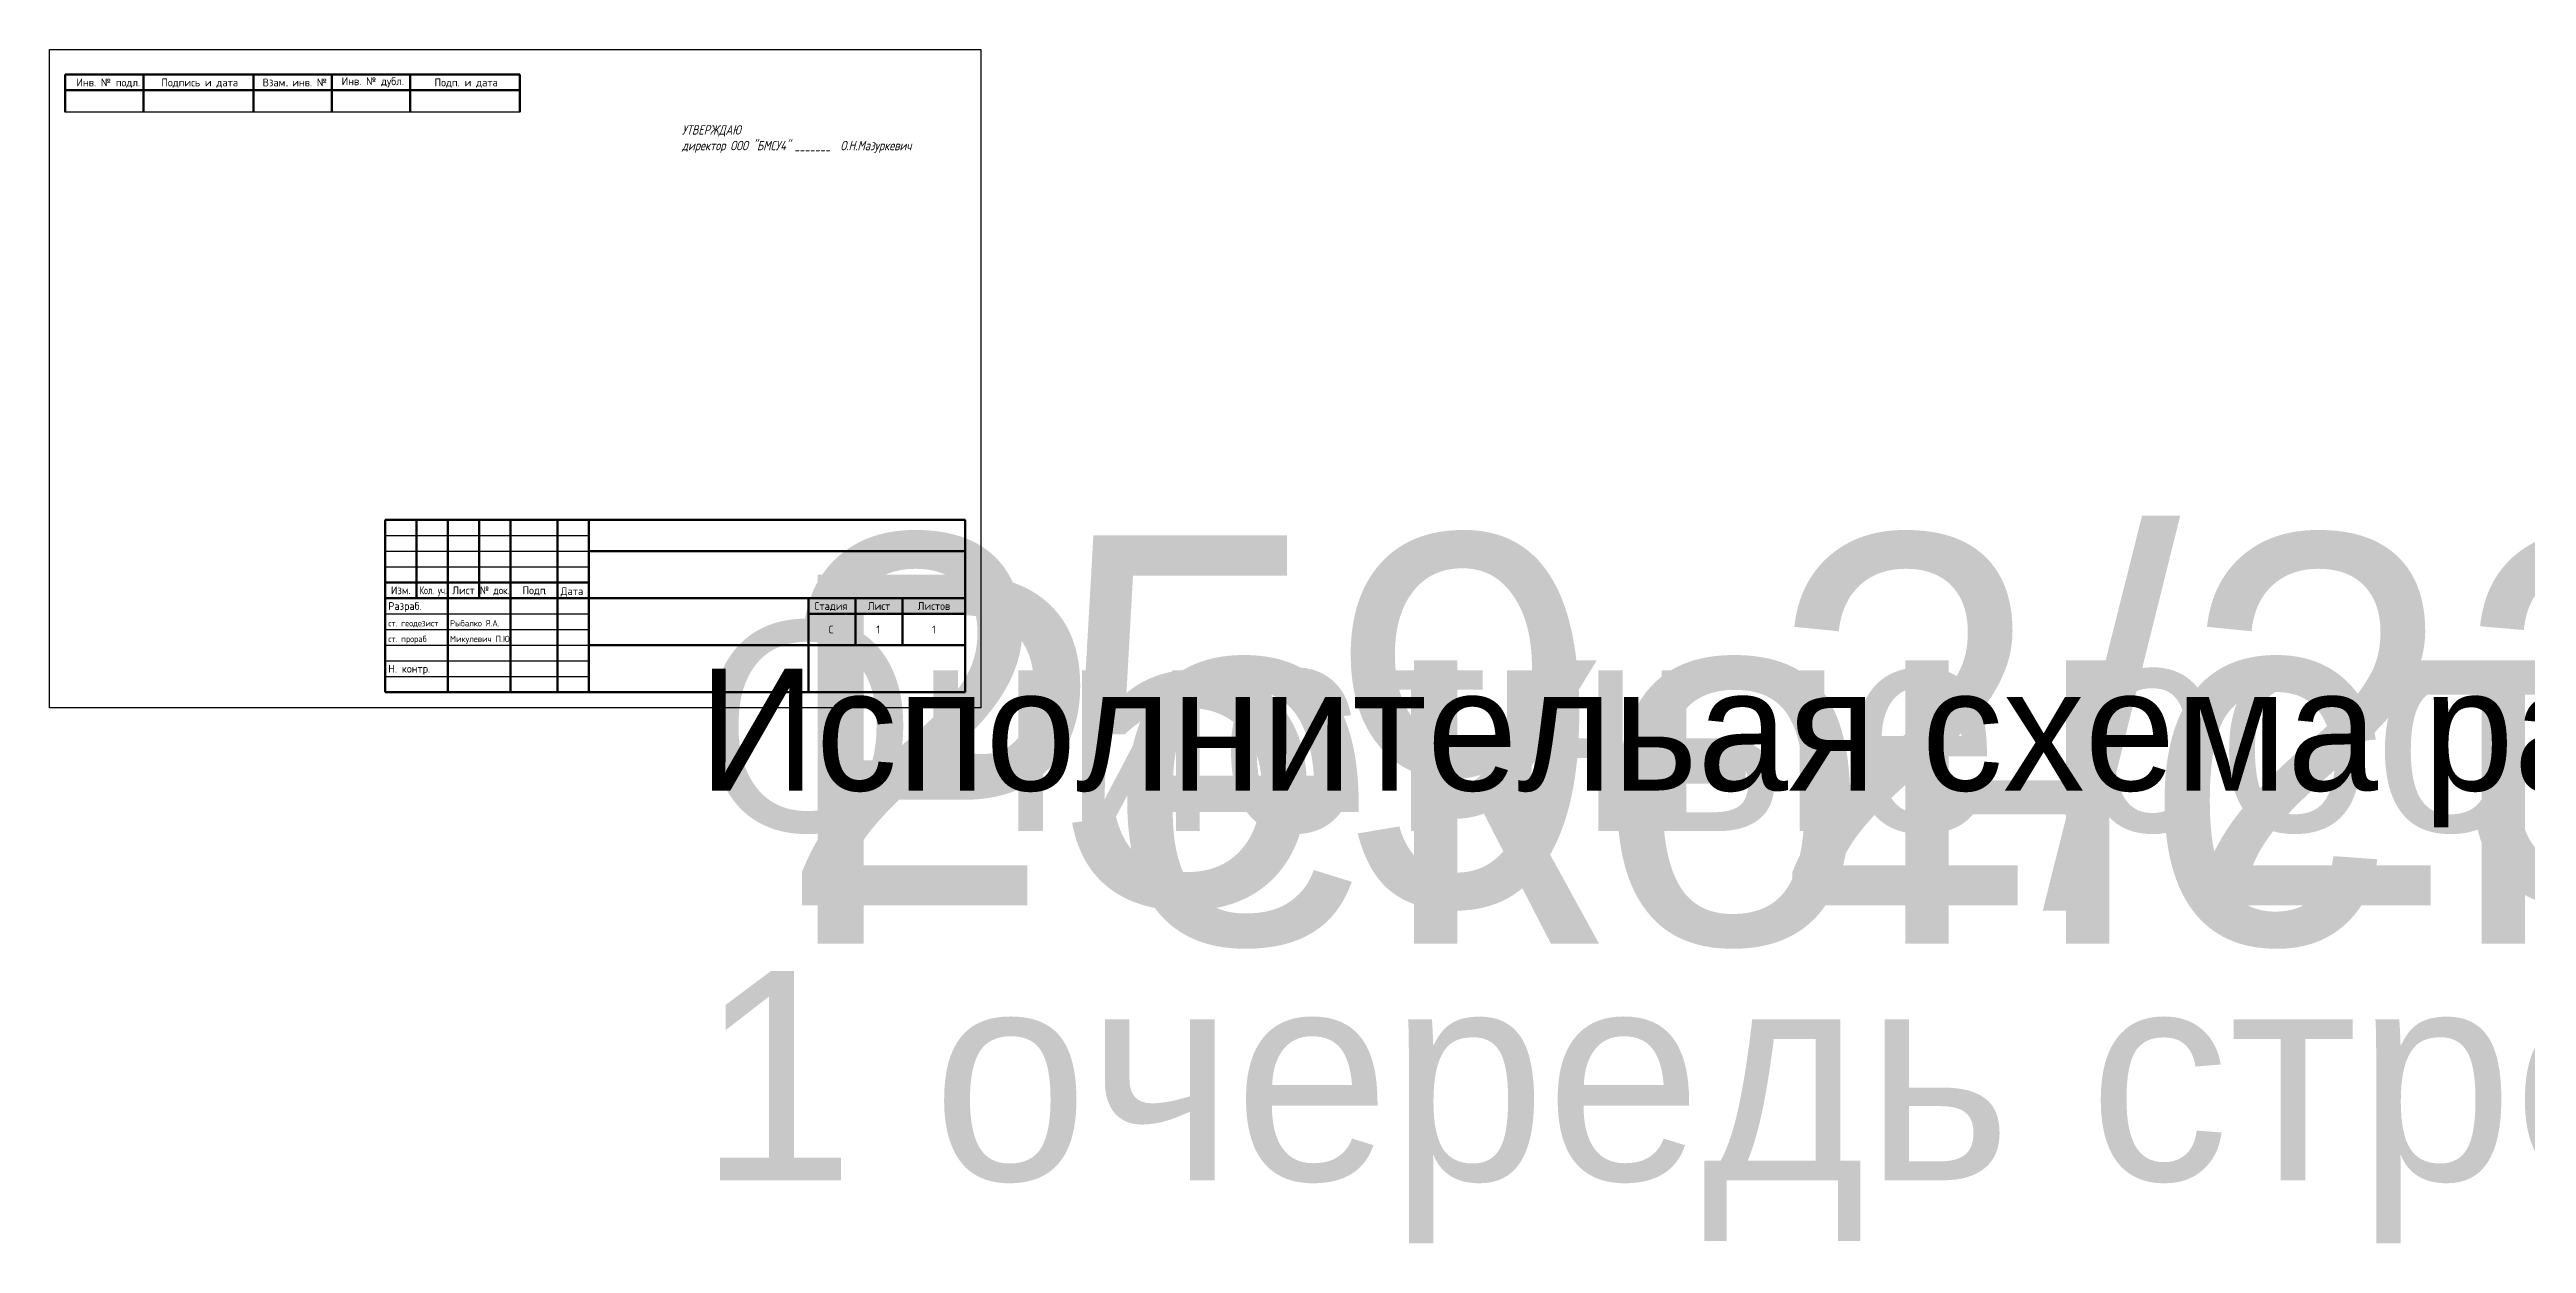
# Paper-space layout 'А4_альбомный' of a CAD drawing. Header units: metres. Extents: x 0 to 22678, y -171 to 210.
# Drawn here: x 0 to 790, y -171 to 210 of the extents above; entities that cross this region are included whole.
import ezdxf
from ezdxf.enums import TextEntityAlignment as Align

# ---------------------------------------------------------------- set-up
doc = ezdxf.new("R2018")
doc.units = ezdxf.units.M
doc.styles.add('Ck_rus_annot', font='isocpeur.ttf', dxfattribs={"width": 0.8, "oblique": 15, "height": 1.5})
doc.styles.add('GOST-2.304_Type-B', font='GOST Common.ttf')
doc.styles.get("Standard").update_dxf_attribs({"font": ''})
doc.styles.get('Standard').set_extended_font_data('Bm431', italic=True)

# ---------------------------------------------------------------- blocks, each defined once
blk = doc.blocks.new('ACAD_SPDS_TB_18')
at = {"linetype": 'Continuous', "lineweight": 60}
for p, q in [((-12, 145), (0, 145)), ((-12, 145), (-12, 0)), ((-7, 145), (-7, 0)), ((-12, 110), (0, 110)), ((-12, 85), (0, 85)), ((-12, 60), (0, 60)), ((-12, 25), (0, 25)), ((-12, 0), (0, 0))]:
    blk.add_line(p, q, dxfattribs=at)
at = {"linetype": 'Continuous', "lineweight": 30}
blk.add_line((0, 145), (0, 0), dxfattribs=at)
at = {"style": 'GOST-2.304_Type-B'}
for s, p in [('Подп. и дата', (-8.25, 117.77)), ('Инв. № дубл.', (-8.62, 88.14)), ('Взам. инв. №', (-8.25, 62.96)), ('. ', (-8.25, 70.58)), ('Подпись и дата', (-8.25, 30.64)), ('Инв. № подл.', (-8.25, 3.57))]:
    blk.add_text(s, height=2.5, rotation=90, dxfattribs=at).set_placement(p)
for tag, p in [('ПОДП_ДАТА_2', (-3.5, 127.5)), ('ИНВ_Н_ДУБЛ', (-3.65, 97.5)), ('ВЗАМ_ИНВ_Н', (-3.5, 71.94)), ('ПОДП_ДАТА_1', (-3.5, 42.5)), ('ИНВ_НОМ_ПОДЛ', (-3.5, 12.5))]:
    blk.add_attdef(tag, text='', height=2.5, rotation=90, dxfattribs=at).set_placement(p, align=Align.MIDDLE_CENTER)
at = {"style": 'GOST-2.304_Type-B', "flags": 1}
blk.add_attdef('ИДЕНТИФИКАТОР_НАДПИСИ', (-12.12, -11.58), '', height=2.5, dxfattribs=at)
blk = doc.blocks.new('ACAD_SPDS_TB_00')
at = {"linetype": 'Continuous', "lineweight": 60}
for p, q in [((-185, 55), (-185, 0)), ((-185, 55), (0, 55)), ((-175, 55), (-175, 30)), ((-165, 0), (-165, 55)), ((-155, 30), (-155, 55)), ((-145, 0), (-145, 55)), ((-130, 0), (-130, 55)), ((-120, 0), (-120, 55)), ((0, 55), (0, 0)), ((-120, 45), (0, 45)), ((-185, 35), (-120, 35)), ((-185, 30), (0, 30)), ((-50, 30), (-50, 0)), ((-50, 25), (0, 25)), ((-35, 30), (-35, 15)), ((-20, 30), (-20, 15)), ((-120, 15), (0, 15)), ((-185, 0), (0, 0))]:
    blk.add_line(p, q, dxfattribs=at)
at = {"linetype": 'Continuous', "lineweight": 25}
for p, q in [((-185, 50), (-120, 50)), ((-185, 45), (-120, 45)), ((-185, 40), (-120, 40)), ((-185, 25), (-120, 25)), ((-185, 20), (-120, 20)), ((-185, 15), (-120, 15)), ((-185, 10), (-120, 10)), ((-185, 5), (-120, 5))]:
    blk.add_line(p, q, dxfattribs=at)
at = {"style": 'GOST-2.304_Type-B'}
for s, p in [('Изм.', (-180, 31.25)), ('Лист', (-160, 31.25)), ('Подп', (-137.5, 31.25))]:
    blk.add_text(s, height=2.5, dxfattribs=at).set_placement(p, align=Align.CENTER)
for s, p in [('.', (-177.56, 31.25)), ('.', (-134.25, 31.25)), ('Дата', (-129, 31)), ('Разраб.', (-184, 26.25)), ('Стадия', (-48.12, 26.25)), ('Н. контр.', (-184, 6.25))]:
    blk.add_text(s, height=2.5, dxfattribs=at).set_placement(p)
at = {"style": 'GOST-2.304_Type-B', "width": 0.7}
blk.add_text('Кол. уч.', height=2.5, dxfattribs=at).set_placement((-174, 31.25))
at = {"style": 'GOST-2.304_Type-B', "width": 0.9}
blk.add_text('№ док.', height=2.5, dxfattribs=at).set_placement((-150, 31.25), align=Align.CENTER)
at = {"style": 'GOST-2.304_Type-B'}
blk.add_text('Лист', height=2.5, dxfattribs=at).set_placement((-27.5, 27.5), align=Align.MIDDLE_CENTER)
at = {"linetype": 'Continuous', "insert": (-10, 27.5), "char_height": 2.5, "width": 19, "attachment_point": 5, "style": 'GOST-2.304_Type-B'}
blk.add_mtext('Листов', dxfattribs=at)
at = {"style": 'GOST-2.304_Type-B', "flags": 8}
for tag, p in [('ИЗМ_4', (-180, 51)), ('ИЗМ_3', (-180, 46)), ('КОЛ_УЧ4', (-170, 51)), ('КОЛ_УЧ3', (-170, 46)), ('ЛИСТ_ИЗМ4', (-160, 51)), ('ЛИСТ_ИЗМ3', (-160, 46)), ('N_ДОК_4', (-150, 51)), ('N_ДОК_3', (-150, 46)), ('ИЗМ_2', (-180, 41)), ('КОЛ_УЧ2', (-170, 41)), ('ЛИСТ_ИЗМ2', (-160, 41)), ('N_ДОК_2', (-150, 41)), ('ИЗМ_1', (-180, 36)), ('КОЛ_УЧ1', (-170, 36)), ('ЛИСТ_ИЗМ1', (-160, 36)), ('N_ДОК_1', (-150, 36))]:
    blk.add_attdef(tag, text='', height=2.5, dxfattribs=at).set_placement(p, align=Align.CENTER)
at = {"style": 'GOST-2.304_Type-B', "width": 0.6, "flags": 8}
for tag, p in [('ИЗМ_4_ДАТА', (-125, 51)), ('ИЗМ_3_ДАТА', (-125, 46)), ('ИЗМ_2_ДАТА', (-125, 41)), ('ИЗМ_1_ДАТА', (-124.48, 36)), ('РАЗРАБ_ДАТА', (-125, 26)), ('ДОЛЖНОСТЬ_2_ДАТА', (-125, 16)), ('ДОЛЖНОСТЬ_1_ДАТА', (-125, 21)), ('ДОЛЖНОСТЬ_3_ДАТА', (-125, 11)), ('НКОНТР_ДАТА', (-125, 6)), ('ДОЛЖНОСТЬ_4_ДАТА', (-125, 1))]:
    blk.add_attdef(tag, text='', height=2.5, dxfattribs=at).set_placement(p, align=Align.CENTER)
at = {"lineweight": 30, "flags": 104}
for tag, height, p in [('ОБОЗНАЧЕНИЕ_ДОКУМЕНТА', 5, (-60, 50)), ('НАИМЕНОВАНИЕ_ОБЪЕКТА_СТРОИТЕЛЬСТВА', 3.5, (-60, 37.5)), ('НАИМЕНОВАНИЕ_ЗДАНИЯ_СООРУЖЕНИЯ', 3.5, (-85, 22.5)), ('НАИМЕНОВАНИЕ_ИЗОБРАЖЕНИЙ', 3.5, (-85, 7.5)), ('НАИМЕНОВАНИЕ_ПРЕДПРИЯТИЯ', 3.5, (-23.73, 7.5))]:
    blk.add_attdef(tag, text='', height=height, dxfattribs=at).set_placement(p, align=Align.MIDDLE_CENTER)
at = {"style": 'GOST-2.304_Type-B'}
for tag, p, flags in [('РАЗРАБ_ФИО', (-164.31, 26), 8), ('ДОЛЖНОСТЬ_1', (-184, 21), 8), ('ДОЛЖНОСТЬ_2', (-184, 16), 8), ('ДОЛЖНОСТЬ_1_ФИО', (-164.31, 21), 8), ('ДОЛЖНОСТЬ_2_ФИО', (-164.31, 16), 8), ('ДОЛЖНОСТЬ_3', (-184, 11), 8), ('ДОЛЖНОСТЬ_3_ФИО', (-164.31, 11), 8), ('НКОНТР_ФИО', (-164.31, 6), 8), ('ДОЛЖНОСТЬ_4', (-184, 1), 8), ('ДОЛЖНОСТЬ_4_ФИО', (-164.31, 1), 8), ('ИДЕНТИФИКАТОР_НАДПИСИ', (0, 0), 1)]:
    blk.add_attdef(tag, p, '', height=2.5, dxfattribs=dict(at, flags=flags))
at = {"style": 'GOST-2.304_Type-B', "flags": 8}
for tag, p in [('СТАДИЯ', (-42.77, 20)), ('ЛИСТ', (-27.77, 20)), ('ЛИСТОВ', (-10, 20))]:
    blk.add_attdef(tag, text='', height=2.5, dxfattribs=at).set_placement(p, align=Align.MIDDLE_CENTER)

psp = doc.layouts.new('А4_альбомный')

# ---------------------------------------------------------------- linework, layer by layer
at = {"linetype": 'Continuous'}
psp.add_lwpolyline([(0, 0), (0, 210), (297, 210), (297, 0), (0, 0)], dxfattribs=at)

# ---------------------------------------------------------------- block references
at = {"linetype": 'Continuous', "rotation": 270}
psp.add_blockref('ACAD_SPDS_TB_18', (5, 190), dxfattribs=at)
at = {"linetype": 'Continuous'}
ref = psp.add_blockref('ACAD_SPDS_TB_00', (292, 5), dxfattribs=at)
lines = psp.add_mtext('259-2/23-0-КЖ.1-3', dxfattribs={"insert": (232, 55), "char_height": 118, "attachment_point": 1})
ref.add_attrib('ОБОЗНАЧЕНИЕ_ДОКУМЕНТА', '', (232, 55), dxfattribs={"flags": 104}).embed_mtext(lines)
lines = psp.add_mtext('Реконструкция зданий и сооружений с инвентарными номерами 500/С-28276, 500/С-28277, 500/С-28275, 500/С-28279, 500/С-28278, 500/С-28280, 500/С-28308, 500/С-50785 под склад ГСМ №1, возведение склада ГСМ №2 и здания склада для хранения и выдвчи противообледенительной жидкости и ТМЦ', dxfattribs={"insert": (232, 42.5), "char_height": 117.67302, "attachment_point": 1})
ref.add_attrib('НАИМЕНОВАНИЕ_ОБЪЕКТА_СТРОИТЕЛЬСТВА', '', (232, 42.5), dxfattribs={"flags": 104}).embed_mtext(lines)
lines = psp.add_mtext('Очистные сооружения производственно-дождевых сточных вод\\P1 очередь строительства 3 пусковой комплекс', dxfattribs={"insert": (207, 27.5), "char_height": 66.8096, "attachment_point": 1})
ref.add_attrib('НАИМЕНОВАНИЕ_ЗДАНИЯ_СООРУЖЕНИЯ', '', (207, 27.5), dxfattribs={"flags": 104}).embed_mtext(lines)
lines = psp.add_mtext('Исполнительая схема разработки котлована ', dxfattribs={"insert": (207, 12.5), "char_height": 38.8571, "attachment_point": 1})
ref.add_attrib('НАИМЕНОВАНИЕ_ИЗОБРАЖЕНИЙ', '', (207, 12.5), dxfattribs={"flags": 104}).embed_mtext(lines)
ref.add_attrib('ЛИСТ', '1', dxfattribs={"height": 2.5, "style": 'GOST-2.304_Type-B'}).set_placement((264.23, 25), align=Align.MIDDLE_CENTER)
ref.add_attrib('ЛИСТОВ', '1', dxfattribs={"height": 2.5, "style": 'GOST-2.304_Type-B'}).set_placement((282, 25), align=Align.MIDDLE_CENTER)
ref.add_attrib('СТАДИЯ', 'С', dxfattribs={"height": 2.5, "style": 'GOST-2.304_Type-B'}).set_placement((249.23, 25), align=Align.MIDDLE_CENTER)
ref.add_attrib('ДОЛЖНОСТЬ_1', 'ст. геодезист', (108, 26), dxfattribs={"height": 2, "style": 'GOST-2.304_Type-B'})
ref.add_attrib('ДОЛЖНОСТЬ_1_ФИО', 'Рыбалко Я.А.', (127.69, 26), dxfattribs={"height": 2, "style": 'GOST-2.304_Type-B'})
ref.add_attrib('ДОЛЖНОСТЬ_2', 'ст. прораб', (108, 21), dxfattribs={"height": 2, "style": 'GOST-2.304_Type-B'})
ref.add_attrib('ДОЛЖНОСТЬ_2_ФИО', 'Микулевич П.Ю.', (127.69, 21), dxfattribs={"height": 2, "style": 'GOST-2.304_Type-B'})

# ---------------------------------------------------------------- next in the draw order: texts
at = {"linetype": 'Continuous', "insert": (201.68, 185.86), "char_height": 3, "width": 86.8643, "attachment_point": 1, "style": 'Ck_rus_annot', "bg_fill": 3, "box_fill_scale": 1.5, "bg_fill_color": 256, "bg_fill_transparency": 0}
psp.add_mtext('УТВЕРЖДАЮ\\Pдиректор ООО "БМСУ4" _______  О.Н.Мазуркевич', dxfattribs=at)

doc.saveas('drawing.dxf')
